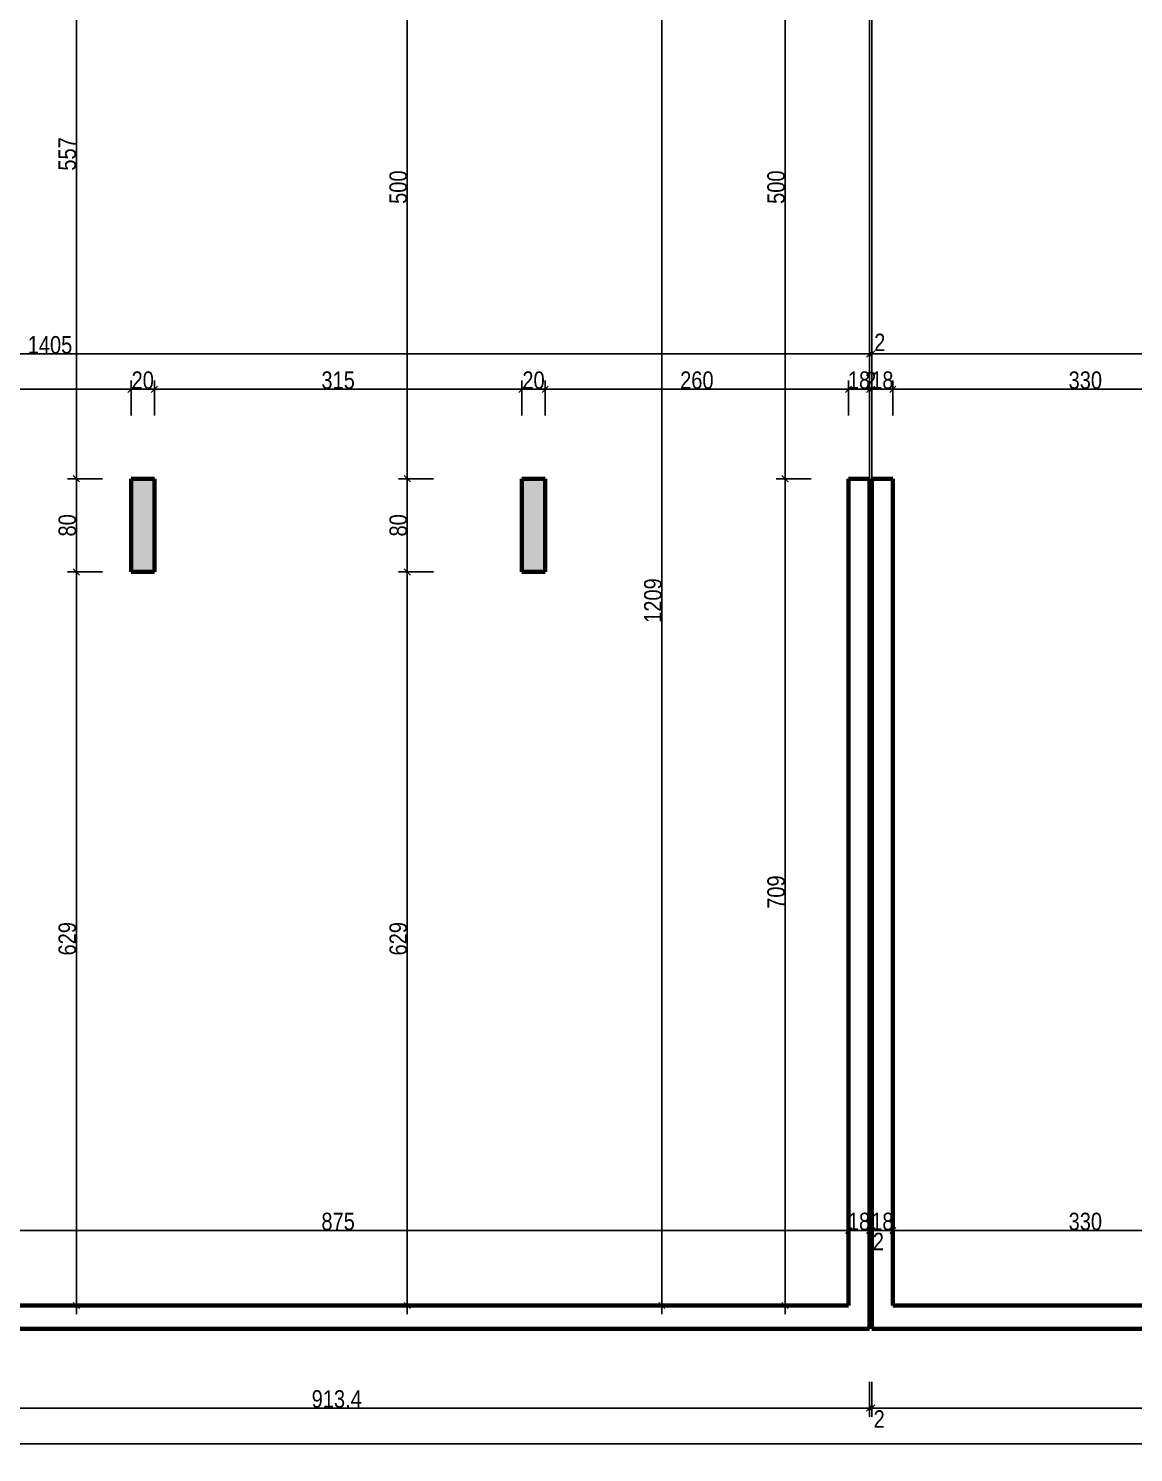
# Model space of a CAD drawing. Header units: centimetres. Extents: x -4990 to 114398, y -61489 to -12305.
# Drawn here: x 40666 to 41613, y -41340 to -40119 of the extents above; entities that cross this region are included whole.
import ezdxf

# ---------------------------------------------------------------- set-up
doc = ezdxf.new("R2010")
doc.units = ezdxf.units.CM
doc.header["$LTSCALE"] = 0.5
doc.layers.get('DEFPOINTS').update_dxf_attribs({"linetype": 'CONTINUOUS'})
for name, color, linetype in [('01_cote_gen', 4, 'CONTINUOUS'), ('01_linteaux', 2, 'CONTINUOUS'), ('01_poch_poteaux', 250, 'CONTINUOUS'), ('AA_COTES', 2, 'CONTINUOUS')]:
    doc.layers.add(name, color=color, linetype=linetype)
doc.layers.add('01_murs_coup', color=5, linetype='CONTINUOUS', lineweight=60)
doc.styles.add('STYLE2', font='ARIALN.TTF')
doc.dimstyles.new('JB50', dxfattribs={"dimscale": 0.1, "dimtxt": 150, "dimasz": 15, "dimexe": 0.1, "dimexo": 0.1, "dimgap": 0.09, "dimtad": 1, "dimdec": 1, "dimdsep": 46, "dimtxsty": 'STYLE2', "dimblk1": 'BOND_G', "dimblk2": 'BOND_D', "dimsah": 1, "dimcen": 1.5, "dimdle": 0.01, "dimse1": 1, "dimse2": 1, "dimclrd": 4, "dimclre": 2, "dimclrt": 6, "dimazin": 2, "dimtfac": 2.333333, "dimtdec": 1, "dimtix": 1, "dimtmove": 2, "dimatfit": 3, "dimldrblk": 'BOND_G', "dimfxl": 1, "dimtolj": 1, "dimtzin": 0, "dimarcsym": 0})

# ---------------------------------------------------------------- blocks, each defined once
blk = doc.blocks.new('BOND_G')
at = {"layer": 'AA_COTES', "color": 0}
for p, q in [((0, -5), (0, 15)), ((5, 0), (-5, 0)), ((1.77, 1.77), (-1.77, -1.77))]:
    blk.add_line(p, q, dxfattribs=at)
blk = doc.blocks.new('BOND_D')
at = {"layer": 'AA_COTES', "color": 0}
for p, q in [((5, 0), (-5, 0)), ((-1.77, -1.77), (1.77, 1.77)), ((0, 5), (0, -15))]:
    blk.add_line(p, q, dxfattribs=at)
blk = doc.blocks.new('*D2896')
at = {"layer": '01_cote_gen', "color": 4, "lineweight": -2, "transparency": 16777216}
blk.add_line((40495.4, -40427.9), (40752.4, -40427.9), dxfattribs=at)
at = {"layer": 'DEFPOINTS', "color": 0}
for p in [(40753.9, -40427.9), (40493.9, -40450.6), (40753.9, -40450.4)]:
    blk.add_point(p, dxfattribs=at)
at = {"layer": '01_cote_gen', "color": 4, "lineweight": -2, "transparency": 16777216, "xscale": 1.5, "yscale": 1.5, "zscale": 1.5, "rotation": 180}
blk.add_blockref('BOND_G', (40493.9, -40427.9), dxfattribs=at)
at = {"layer": '01_cote_gen', "color": 4, "lineweight": -2, "transparency": 16777216, "xscale": 1.5, "yscale": 1.5, "zscale": 1.5}
blk.add_blockref('BOND_D', (40753.9, -40427.9), dxfattribs=at)
at = {"layer": '01_cote_gen', "color": 6, "transparency": 16777216, "insert": (40623.9, -40420.2), "char_height": 15, "attachment_point": 5, "style": 'STYLE2'}
blk.add_mtext('\\A1;260', dxfattribs=at)
blk = doc.blocks.new('*D2897')
at = {"layer": '01_cote_gen', "color": 4, "lineweight": -2, "transparency": 16777216}
blk.add_line((40755.4, -40427.9), (40772.4, -40427.9), dxfattribs=at)
at = {"layer": 'DEFPOINTS', "color": 0}
for p in [(40773.9, -40427.9), (40753.9, -40450.4), (40773.9, -40450.4)]:
    blk.add_point(p, dxfattribs=at)
at = {"layer": '01_cote_gen', "color": 4, "lineweight": -2, "transparency": 16777216, "xscale": 1.5, "yscale": 1.5, "zscale": 1.5, "rotation": 180}
blk.add_blockref('BOND_G', (40753.9, -40427.9), dxfattribs=at)
at = {"layer": '01_cote_gen', "color": 4, "lineweight": -2, "transparency": 16777216, "xscale": 1.5, "yscale": 1.5, "zscale": 1.5}
blk.add_blockref('BOND_D', (40773.9, -40427.9), dxfattribs=at)
at = {"layer": '01_cote_gen', "color": 6, "transparency": 16777216, "insert": (40763.9, -40420.2), "char_height": 15, "attachment_point": 5, "style": 'STYLE2'}
blk.add_mtext('\\A1;20', dxfattribs=at)
blk = doc.blocks.new('*D2898')
at = {"layer": '01_cote_gen', "color": 4, "lineweight": -2, "transparency": 16777216}
blk.add_line((40775.4, -40427.9), (41087.4, -40427.9), dxfattribs=at)
at = {"layer": 'DEFPOINTS', "color": 0}
for p in [(41088.9, -40427.9), (40773.9, -40450.4), (41088.9, -40450.4)]:
    blk.add_point(p, dxfattribs=at)
at = {"layer": '01_cote_gen', "color": 4, "lineweight": -2, "transparency": 16777216, "xscale": 1.5, "yscale": 1.5, "zscale": 1.5, "rotation": 180}
blk.add_blockref('BOND_G', (40773.9, -40427.9), dxfattribs=at)
at = {"layer": '01_cote_gen', "color": 4, "lineweight": -2, "transparency": 16777216, "xscale": 1.5, "yscale": 1.5, "zscale": 1.5}
blk.add_blockref('BOND_D', (41088.9, -40427.9), dxfattribs=at)
at = {"layer": '01_cote_gen', "color": 6, "transparency": 16777216, "insert": (40931.4, -40420.2), "char_height": 15, "attachment_point": 5, "style": 'STYLE2'}
blk.add_mtext('\\A1;315', dxfattribs=at)
blk = doc.blocks.new('*D2899')
at = {"layer": '01_cote_gen', "color": 4, "lineweight": -2, "transparency": 16777216}
blk.add_line((41090.4, -40427.9), (41107.4, -40427.9), dxfattribs=at)
at = {"layer": 'DEFPOINTS', "color": 0}
for p in [(41108.9, -40427.9), (41088.9, -40450.4), (41108.9, -40450.4)]:
    blk.add_point(p, dxfattribs=at)
at = {"layer": '01_cote_gen', "color": 4, "lineweight": -2, "transparency": 16777216, "xscale": 1.5, "yscale": 1.5, "zscale": 1.5, "rotation": 180}
blk.add_blockref('BOND_G', (41088.9, -40427.9), dxfattribs=at)
at = {"layer": '01_cote_gen', "color": 4, "lineweight": -2, "transparency": 16777216, "xscale": 1.5, "yscale": 1.5, "zscale": 1.5}
blk.add_blockref('BOND_D', (41108.9, -40427.9), dxfattribs=at)
at = {"layer": '01_cote_gen', "color": 6, "transparency": 16777216, "insert": (41098.9, -40420.2), "char_height": 15, "attachment_point": 5, "style": 'STYLE2'}
blk.add_mtext('\\A1;20', dxfattribs=at)
blk = doc.blocks.new('*D2900')
at = {"layer": '01_cote_gen', "color": 4, "lineweight": -2, "transparency": 16777216}
blk.add_line((41110.4, -40427.9), (41367.4, -40427.9), dxfattribs=at)
at = {"layer": 'DEFPOINTS', "color": 0}
for p in [(41368.9, -40427.9), (41108.9, -40450.4), (41368.9, -40450.4)]:
    blk.add_point(p, dxfattribs=at)
at = {"layer": '01_cote_gen', "color": 4, "lineweight": -2, "transparency": 16777216, "xscale": 1.5, "yscale": 1.5, "zscale": 1.5, "rotation": 180}
blk.add_blockref('BOND_G', (41108.9, -40427.9), dxfattribs=at)
at = {"layer": '01_cote_gen', "color": 4, "lineweight": -2, "transparency": 16777216, "xscale": 1.5, "yscale": 1.5, "zscale": 1.5}
blk.add_blockref('BOND_D', (41368.9, -40427.9), dxfattribs=at)
at = {"layer": '01_cote_gen', "color": 6, "transparency": 16777216, "insert": (41238.9, -40420.2), "char_height": 15, "attachment_point": 5, "style": 'STYLE2'}
blk.add_mtext('\\A1;260', dxfattribs=at)
blk = doc.blocks.new('*D2901')
at = {"layer": '01_cote_gen', "color": 4, "lineweight": -2, "transparency": 16777216}
blk.add_line((41370.4, -40427.9), (41385.4, -40427.9), dxfattribs=at)
at = {"layer": 'DEFPOINTS', "color": 0}
for p in [(41386.9, -40427.9), (41368.9, -40450.4), (41386.9, -40450.4)]:
    blk.add_point(p, dxfattribs=at)
at = {"layer": '01_cote_gen', "color": 4, "lineweight": -2, "transparency": 16777216, "xscale": 1.5, "yscale": 1.5, "zscale": 1.5, "rotation": 180}
blk.add_blockref('BOND_G', (41368.9, -40427.9), dxfattribs=at)
at = {"layer": '01_cote_gen', "color": 4, "lineweight": -2, "transparency": 16777216, "xscale": 1.5, "yscale": 1.5, "zscale": 1.5}
blk.add_blockref('BOND_D', (41386.9, -40427.9), dxfattribs=at)
at = {"layer": '01_cote_gen', "color": 6, "transparency": 16777216, "insert": (41377.9, -40420.2), "char_height": 15, "attachment_point": 5, "style": 'STYLE2'}
blk.add_mtext('\\A1;18', dxfattribs=at)
blk = doc.blocks.new('*D2902')
at = {"layer": '01_cote_gen', "color": 4, "lineweight": -2, "transparency": 16777216}
for p, q in [((41385.4, -40427.9), (41383.9, -40427.9)), ((41386.9, -40427.9), (41388.9, -40427.9)), ((41390.4, -40427.9), (41391.9, -40427.9))]:
    blk.add_line(p, q, dxfattribs=at)
at = {"layer": 'DEFPOINTS', "color": 0}
for p in [(41388.9, -40427.9), (41386.9, -40450.4), (41388.9, -40450.4)]:
    blk.add_point(p, dxfattribs=at)
at = {"layer": '01_cote_gen', "color": 4, "lineweight": -2, "transparency": 16777216, "xscale": 1.5, "yscale": 1.5, "zscale": 1.5}
blk.add_blockref('BOND_G', (41386.9, -40427.9), dxfattribs=at)
at = {"layer": '01_cote_gen', "color": 4, "lineweight": -2, "transparency": 16777216, "xscale": 1.5, "yscale": 1.5, "zscale": 1.5, "rotation": 180}
blk.add_blockref('BOND_D', (41388.9, -40427.9), dxfattribs=at)
at = {"layer": '01_cote_gen', "color": 6, "transparency": 16777216, "insert": (41387.9, -40420.4), "char_height": 15, "attachment_point": 5, "style": 'STYLE2'}
blk.add_mtext('\\A1;2', dxfattribs=at)
blk = doc.blocks.new('*D2903')
at = {"layer": '01_cote_gen', "color": 4, "lineweight": -2, "transparency": 16777216}
blk.add_line((41390.4, -40427.9), (41405.4, -40427.9), dxfattribs=at)
at = {"layer": 'DEFPOINTS', "color": 0}
for p in [(41406.9, -40427.9), (41388.9, -40450.4), (41406.9, -40450.4)]:
    blk.add_point(p, dxfattribs=at)
at = {"layer": '01_cote_gen', "color": 4, "lineweight": -2, "transparency": 16777216, "xscale": 1.5, "yscale": 1.5, "zscale": 1.5, "rotation": 180}
blk.add_blockref('BOND_G', (41388.9, -40427.9), dxfattribs=at)
at = {"layer": '01_cote_gen', "color": 4, "lineweight": -2, "transparency": 16777216, "xscale": 1.5, "yscale": 1.5, "zscale": 1.5}
blk.add_blockref('BOND_D', (41406.9, -40427.9), dxfattribs=at)
at = {"layer": '01_cote_gen', "color": 6, "transparency": 16777216, "insert": (41397.9, -40420.2), "char_height": 15, "attachment_point": 5, "style": 'STYLE2'}
blk.add_mtext('\\A1;18', dxfattribs=at)
blk = doc.blocks.new('*D2904')
at = {"layer": '01_cote_gen', "color": 4, "lineweight": -2, "transparency": 16777216}
blk.add_line((41408.4, -40427.9), (41735.4, -40427.9), dxfattribs=at)
at = {"layer": 'DEFPOINTS', "color": 0}
for p in [(41736.9, -40427.9), (41406.9, -40450.4), (41736.9, -40450.4)]:
    blk.add_point(p, dxfattribs=at)
at = {"layer": '01_cote_gen', "color": 4, "lineweight": -2, "transparency": 16777216, "xscale": 1.5, "yscale": 1.5, "zscale": 1.5, "rotation": 180}
blk.add_blockref('BOND_G', (41406.9, -40427.9), dxfattribs=at)
at = {"layer": '01_cote_gen', "color": 4, "lineweight": -2, "transparency": 16777216, "xscale": 1.5, "yscale": 1.5, "zscale": 1.5}
blk.add_blockref('BOND_D', (41736.9, -40427.9), dxfattribs=at)
at = {"layer": '01_cote_gen', "color": 6, "transparency": 16777216, "insert": (41571.9, -40420.2), "char_height": 15, "attachment_point": 5, "style": 'STYLE2'}
blk.add_mtext('\\A1;330', dxfattribs=at)
blk = doc.blocks.new('*D2923')
at = {"layer": '01_cote_gen', "color": 4, "lineweight": -2, "transparency": 16777216}
blk.add_line((40495.4, -41149.2), (41367.4, -41149.2), dxfattribs=at)
at = {"layer": 'DEFPOINTS', "color": 0}
for p in [(41368.9, -41149.1), (41368.9, -41149.2), (40493.9, -41189.6)]:
    blk.add_point(p, dxfattribs=at)
at = {"layer": '01_cote_gen', "color": 4, "lineweight": -2, "transparency": 16777216, "xscale": 1.5, "yscale": 1.5, "zscale": 1.5, "rotation": 180}
blk.add_blockref('BOND_G', (40493.9, -41149.2), dxfattribs=at)
at = {"layer": '01_cote_gen', "color": 4, "lineweight": -2, "transparency": 16777216, "xscale": 1.5, "yscale": 1.5, "zscale": 1.5}
blk.add_blockref('BOND_D', (41368.9, -41149.2), dxfattribs=at)
at = {"layer": '01_cote_gen', "color": 6, "transparency": 16777216, "insert": (40931.4, -41141.6), "char_height": 15, "attachment_point": 5, "style": 'STYLE2'}
blk.add_mtext('\\A1;875', dxfattribs=at)
blk = doc.blocks.new('*D2924')
at = {"layer": '01_cote_gen', "color": 4, "lineweight": -2, "transparency": 16777216}
blk.add_line((41370.4, -41149.2), (41385.4, -41149.2), dxfattribs=at)
at = {"layer": 'DEFPOINTS', "color": 0}
for p in [(41386.9, -41130.1), (41368.9, -41149.2), (41386.9, -41149.2)]:
    blk.add_point(p, dxfattribs=at)
at = {"layer": '01_cote_gen', "color": 4, "lineweight": -2, "transparency": 16777216, "xscale": 1.5, "yscale": 1.5, "zscale": 1.5, "rotation": 180}
blk.add_blockref('BOND_G', (41368.9, -41149.2), dxfattribs=at)
at = {"layer": '01_cote_gen', "color": 4, "lineweight": -2, "transparency": 16777216, "xscale": 1.5, "yscale": 1.5, "zscale": 1.5}
blk.add_blockref('BOND_D', (41386.9, -41149.2), dxfattribs=at)
at = {"layer": '01_cote_gen', "color": 6, "transparency": 16777216, "insert": (41377.9, -41141.6), "char_height": 15, "attachment_point": 5, "style": 'STYLE2'}
blk.add_mtext('\\A1;18', dxfattribs=at)
blk = doc.blocks.new('*D2925')
at = {"layer": '01_cote_gen', "color": 4, "lineweight": -2, "transparency": 16777216}
for p, q in [((41385.4, -41149.2), (41383.9, -41149.2)), ((41386.9, -41149.2), (41388.9, -41149.2)), ((41390.4, -41149.2), (41391.9, -41149.2))]:
    blk.add_line(p, q, dxfattribs=at)
at = {"layer": 'DEFPOINTS', "color": 0}
for p in [(41388.9, -41125.3), (41386.9, -41130.1), (41388.9, -41149.2)]:
    blk.add_point(p, dxfattribs=at)
at = {"layer": '01_cote_gen', "color": 4, "lineweight": -2, "transparency": 16777216, "xscale": 1.5, "yscale": 1.5, "zscale": 1.5}
blk.add_blockref('BOND_G', (41386.9, -41149.2), dxfattribs=at)
at = {"layer": '01_cote_gen', "color": 4, "lineweight": -2, "transparency": 16777216, "xscale": 1.5, "yscale": 1.5, "zscale": 1.5, "rotation": 180}
blk.add_blockref('BOND_D', (41388.9, -41149.2), dxfattribs=at)
at = {"layer": '01_cote_gen', "color": 6, "transparency": 16777216, "insert": (41394.5, -41158.7), "char_height": 15, "attachment_point": 5, "style": 'STYLE2'}
blk.add_mtext('\\A1;2', dxfattribs=at)
blk = doc.blocks.new('*D2926')
at = {"layer": '01_cote_gen', "color": 4, "lineweight": -2, "transparency": 16777216}
blk.add_line((41390.4, -41149.2), (41405.4, -41149.2), dxfattribs=at)
at = {"layer": 'DEFPOINTS', "color": 0}
for p in [(41388.9, -41125.3), (41406.9, -41124.9), (41406.9, -41149.2)]:
    blk.add_point(p, dxfattribs=at)
at = {"layer": '01_cote_gen', "color": 4, "lineweight": -2, "transparency": 16777216, "xscale": 1.5, "yscale": 1.5, "zscale": 1.5, "rotation": 180}
blk.add_blockref('BOND_G', (41388.9, -41149.2), dxfattribs=at)
at = {"layer": '01_cote_gen', "color": 4, "lineweight": -2, "transparency": 16777216, "xscale": 1.5, "yscale": 1.5, "zscale": 1.5}
blk.add_blockref('BOND_D', (41406.9, -41149.2), dxfattribs=at)
at = {"layer": '01_cote_gen', "color": 6, "transparency": 16777216, "insert": (41397.9, -41141.6), "char_height": 15, "attachment_point": 5, "style": 'STYLE2'}
blk.add_mtext('\\A1;18', dxfattribs=at)
blk = doc.blocks.new('*D2927')
at = {"layer": '01_cote_gen', "color": 4, "lineweight": -2, "transparency": 16777216}
blk.add_line((41408.4, -41149.2), (41735.4, -41149.2), dxfattribs=at)
at = {"layer": 'DEFPOINTS', "color": 0}
for p in [(41406.9, -41124.9), (41736.9, -41135.2), (41736.9, -41149.2)]:
    blk.add_point(p, dxfattribs=at)
at = {"layer": '01_cote_gen', "color": 4, "lineweight": -2, "transparency": 16777216, "xscale": 1.5, "yscale": 1.5, "zscale": 1.5, "rotation": 180}
blk.add_blockref('BOND_G', (41406.9, -41149.2), dxfattribs=at)
at = {"layer": '01_cote_gen', "color": 4, "lineweight": -2, "transparency": 16777216, "xscale": 1.5, "yscale": 1.5, "zscale": 1.5}
blk.add_blockref('BOND_D', (41736.9, -41149.2), dxfattribs=at)
at = {"layer": '01_cote_gen', "color": 6, "transparency": 16777216, "insert": (41571.9, -41141.6), "char_height": 15, "attachment_point": 5, "style": 'STYLE2'}
blk.add_mtext('\\A1;330', dxfattribs=at)
blk = doc.blocks.new('*D2938')
at = {"layer": '01_cote_gen', "color": 4, "lineweight": -2, "transparency": 16777216}
blk.add_line((39983.4, -40397.6), (41385.4, -40397.6), dxfattribs=at)
at = {"layer": 'DEFPOINTS', "color": 0}
for p in [(39981.9, -40375.2), (41386.9, -40397.6), (41386.9, -40450.4)]:
    blk.add_point(p, dxfattribs=at)
at = {"layer": '01_cote_gen', "color": 4, "lineweight": -2, "transparency": 16777216, "xscale": 1.5, "yscale": 1.5, "zscale": 1.5, "rotation": 180}
blk.add_blockref('BOND_G', (39981.9, -40397.6), dxfattribs=at)
at = {"layer": '01_cote_gen', "color": 4, "lineweight": -2, "transparency": 16777216, "xscale": 1.5, "yscale": 1.5, "zscale": 1.5}
blk.add_blockref('BOND_D', (41386.9, -40397.6), dxfattribs=at)
at = {"layer": '01_cote_gen', "color": 6, "transparency": 16777216, "insert": (40684.4, -40389.9), "char_height": 15, "attachment_point": 5, "style": 'STYLE2'}
blk.add_mtext('\\A1;1405', dxfattribs=at)
blk = doc.blocks.new('*D2939')
at = {"layer": '01_cote_gen', "color": 4, "lineweight": -2, "transparency": 16777216}
for p, q in [((41385.4, -40397.6), (41383.9, -40397.6)), ((41388.9, -40397.6), (41386.9, -40397.6)), ((41390.4, -40397.6), (41391.9, -40397.6))]:
    blk.add_line(p, q, dxfattribs=at)
at = {"layer": 'DEFPOINTS', "color": 0}
for p in [(41386.9, -40393.1), (41386.9, -40397.6), (41388.9, -40405.4)]:
    blk.add_point(p, dxfattribs=at)
at = {"layer": '01_cote_gen', "color": 4, "lineweight": -2, "transparency": 16777216, "xscale": 1.5, "yscale": 1.5, "zscale": 1.5}
blk.add_blockref('BOND_D', (41386.9, -40397.6), dxfattribs=at)
at = {"layer": '01_cote_gen', "color": 4, "lineweight": -2, "transparency": 16777216, "xscale": 1.5, "yscale": 1.5, "zscale": 1.5, "rotation": 180}
blk.add_blockref('BOND_G', (41388.9, -40397.6), dxfattribs=at)
at = {"layer": '01_cote_gen', "color": 6, "transparency": 16777216, "insert": (41395.7, -40387.7), "char_height": 15, "attachment_point": 5, "style": 'STYLE2'}
blk.add_mtext('\\A1;2', dxfattribs=at)
blk = doc.blocks.new('*D2940')
at = {"layer": '01_cote_gen', "color": 4, "lineweight": -2, "transparency": 16777216}
blk.add_line((41390.4, -40397.6), (44094.4, -40397.6), dxfattribs=at)
at = {"layer": 'DEFPOINTS', "color": 0}
for p in [(44095.9, -40397.6), (44095.9, -40420.4), (41388.9, -40450.4)]:
    blk.add_point(p, dxfattribs=at)
at = {"layer": '01_cote_gen', "color": 4, "lineweight": -2, "transparency": 16777216, "xscale": 1.5, "yscale": 1.5, "zscale": 1.5, "rotation": 180}
blk.add_blockref('BOND_G', (41388.9, -40397.6), dxfattribs=at)
at = {"layer": '01_cote_gen', "color": 4, "lineweight": -2, "transparency": 16777216, "xscale": 1.5, "yscale": 1.5, "zscale": 1.5}
blk.add_blockref('BOND_D', (44095.9, -40397.6), dxfattribs=at)
at = {"layer": '01_cote_gen', "color": 6, "transparency": 16777216, "insert": (42742.4, -40389.9), "char_height": 15, "attachment_point": 5, "style": 'STYLE2'}
blk.add_mtext('\\A1;2707', dxfattribs=at)
blk = doc.blocks.new('*D3004')
at = {"layer": '01_cote_gen', "color": 4, "lineweight": -2, "transparency": 16777216}
blk.add_line((40990.7, -40583.1), (40990.7, -40506.1), dxfattribs=at)
at = {"layer": 'DEFPOINTS', "color": 0}
for p in [(40990.7, -40504.6), (41098.9, -40504.6), (41098.9, -40584.6)]:
    blk.add_point(p, dxfattribs=at)
at = {"layer": '01_cote_gen', "color": 4, "lineweight": -2, "transparency": 16777216, "xscale": 1.5, "yscale": 1.5, "zscale": 1.5}
for name, p, rotation in [('BOND_D', (40990.7, -40504.6), 90), ('BOND_G', (40990.7, -40584.6), 270)]:
    blk.add_blockref(name, p, dxfattribs=dict(at, rotation=rotation))
at = {"layer": '01_cote_gen', "color": 6, "transparency": 16777216, "insert": (40983, -40544.6), "char_height": 15, "attachment_point": 5, "rotation": 90, "style": 'STYLE2'}
blk.add_mtext('\\A1;80', dxfattribs=at)
blk = doc.blocks.new('*D3005')
at = {"layer": '01_cote_gen', "color": 4, "lineweight": -2, "transparency": 16777216}
blk.add_line((40990.7, -40503.1), (40990.7, -40006.1), dxfattribs=at)
at = {"layer": 'DEFPOINTS', "color": 0}
for p in [(40990.7, -40004.6), (41005.2, -40004.6), (41013.2, -40504.6)]:
    blk.add_point(p, dxfattribs=at)
at = {"layer": '01_cote_gen', "color": 4, "lineweight": -2, "transparency": 16777216, "xscale": 1.5, "yscale": 1.5, "zscale": 1.5}
for name, p, rotation in [('BOND_D', (40990.7, -40004.6), 90), ('BOND_G', (40990.7, -40504.6), 270)]:
    blk.add_blockref(name, p, dxfattribs=dict(at, rotation=rotation))
at = {"layer": '01_cote_gen', "color": 6, "transparency": 16777216, "insert": (40983, -40254.6), "char_height": 15, "attachment_point": 5, "rotation": 90, "style": 'STYLE2'}
blk.add_mtext('\\A1;500', dxfattribs=at)
blk = doc.blocks.new('*D3006')
at = {"layer": '01_cote_gen', "color": 4, "lineweight": -2, "transparency": 16777216}
blk.add_line((41208.9, -41212.1), (41208.9, -40006.1), dxfattribs=at)
at = {"layer": 'DEFPOINTS', "color": 0}
for p in [(41208.9, -40004.6), (41210, -40004.6), (41210, -41213.6)]:
    blk.add_point(p, dxfattribs=at)
at = {"layer": '01_cote_gen', "color": 4, "lineweight": -2, "transparency": 16777216, "xscale": 1.5, "yscale": 1.5, "zscale": 1.5}
for name, p, rotation in [('BOND_D', (41208.9, -40004.6), 90), ('BOND_G', (41208.9, -41213.6), 270)]:
    blk.add_blockref(name, p, dxfattribs=dict(at, rotation=rotation))
at = {"layer": '01_cote_gen', "color": 6, "transparency": 16777216, "insert": (41201.3, -40609.1), "char_height": 15, "attachment_point": 5, "rotation": 90, "style": 'STYLE2'}
blk.add_mtext('\\A1;1209', dxfattribs=at)
blk = doc.blocks.new('*D3007')
at = {"layer": '01_cote_gen', "color": 4, "lineweight": -2, "transparency": 16777216}
blk.add_line((40990.7, -41212.1), (40990.7, -40586.1), dxfattribs=at)
at = {"layer": 'DEFPOINTS', "color": 0}
for p in [(40990.7, -40584.6), (41088.9, -40584.6), (41034.4, -41213.6)]:
    blk.add_point(p, dxfattribs=at)
at = {"layer": '01_cote_gen', "color": 4, "lineweight": -2, "transparency": 16777216, "xscale": 1.5, "yscale": 1.5, "zscale": 1.5}
for name, p, rotation in [('BOND_D', (40990.7, -40584.6), 90), ('BOND_G', (40990.7, -41213.6), 270)]:
    blk.add_blockref(name, p, dxfattribs=dict(at, rotation=rotation))
at = {"layer": '01_cote_gen', "color": 6, "transparency": 16777216, "insert": (40983, -40899.1), "char_height": 15, "attachment_point": 5, "rotation": 90, "style": 'STYLE2'}
blk.add_mtext('\\A1;629', dxfattribs=at)
blk = doc.blocks.new('*D3009')
at = {"layer": '01_cote_gen', "color": 4, "lineweight": -2, "transparency": 16777216}
blk.add_line((40707, -40503.1), (40707, -39949.1), dxfattribs=at)
at = {"layer": 'DEFPOINTS', "color": 0}
for p in [(40707, -39947.6), (40729.5, -39947.6), (40773.9, -40504.6)]:
    blk.add_point(p, dxfattribs=at)
at = {"layer": '01_cote_gen', "color": 4, "lineweight": -2, "transparency": 16777216, "xscale": 1.5, "yscale": 1.5, "zscale": 1.5}
for name, p, rotation in [('BOND_D', (40707, -39947.6), 90), ('BOND_G', (40707, -40504.6), 270)]:
    blk.add_blockref(name, p, dxfattribs=dict(at, rotation=rotation))
at = {"layer": '01_cote_gen', "color": 6, "transparency": 16777216, "insert": (40699.3, -40226.1), "char_height": 15, "attachment_point": 5, "rotation": 90, "style": 'STYLE2'}
blk.add_mtext('\\A1;557', dxfattribs=at)
blk = doc.blocks.new('*D3010')
at = {"layer": '01_cote_gen', "color": 4, "lineweight": -2, "transparency": 16777216}
blk.add_line((40707, -40583.1), (40707, -40506.1), dxfattribs=at)
at = {"layer": 'DEFPOINTS', "color": 0}
for p in [(40707, -40504.6), (40773.9, -40504.6), (40773.9, -40584.6)]:
    blk.add_point(p, dxfattribs=at)
at = {"layer": '01_cote_gen', "color": 4, "lineweight": -2, "transparency": 16777216, "xscale": 1.5, "yscale": 1.5, "zscale": 1.5}
for name, p, rotation in [('BOND_D', (40707, -40504.6), 90), ('BOND_G', (40707, -40584.6), 270)]:
    blk.add_blockref(name, p, dxfattribs=dict(at, rotation=rotation))
at = {"layer": '01_cote_gen', "color": 6, "transparency": 16777216, "insert": (40699.3, -40544.6), "char_height": 15, "attachment_point": 5, "rotation": 90, "style": 'STYLE2'}
blk.add_mtext('\\A1;80', dxfattribs=at)
blk = doc.blocks.new('*D3011')
at = {"layer": '01_cote_gen', "color": 4, "lineweight": -2, "transparency": 16777216}
blk.add_line((40707, -41212.1), (40707, -40586.1), dxfattribs=at)
at = {"layer": 'DEFPOINTS', "color": 0}
for p in [(40707, -40584.6), (40729.5, -40584.6), (40822.9, -41213.6)]:
    blk.add_point(p, dxfattribs=at)
at = {"layer": '01_cote_gen', "color": 4, "lineweight": -2, "transparency": 16777216, "xscale": 1.5, "yscale": 1.5, "zscale": 1.5}
for name, p, rotation in [('BOND_D', (40707, -40584.6), 90), ('BOND_G', (40707, -41213.6), 270)]:
    blk.add_blockref(name, p, dxfattribs=dict(at, rotation=rotation))
at = {"layer": '01_cote_gen', "color": 6, "transparency": 16777216, "insert": (40699.3, -40899.1), "char_height": 15, "attachment_point": 5, "rotation": 90, "style": 'STYLE2'}
blk.add_mtext('\\A1;629', dxfattribs=at)
blk = doc.blocks.new('*D3012')
at = {"layer": '01_cote_gen', "color": 4, "lineweight": -2, "transparency": 16777216}
blk.add_line((41314.5, -41212.1), (41314.5, -40506.1), dxfattribs=at)
at = {"layer": 'DEFPOINTS', "color": 0}
for p in [(41314.5, -40504.6), (41368.9, -40504.6), (41339.2, -41213.6)]:
    blk.add_point(p, dxfattribs=at)
at = {"layer": '01_cote_gen', "color": 4, "lineweight": -2, "transparency": 16777216, "xscale": 1.5, "yscale": 1.5, "zscale": 1.5}
for name, p, rotation in [('BOND_D', (41314.5, -40504.6), 90), ('BOND_G', (41314.5, -41213.6), 270)]:
    blk.add_blockref(name, p, dxfattribs=dict(at, rotation=rotation))
at = {"layer": '01_cote_gen', "color": 6, "transparency": 16777216, "insert": (41306.9, -40859.1), "char_height": 15, "attachment_point": 5, "rotation": 90, "style": 'STYLE2'}
blk.add_mtext('\\A1;709', dxfattribs=at)
blk = doc.blocks.new('*D3013')
at = {"layer": '01_cote_gen', "color": 4, "lineweight": -2, "transparency": 16777216}
blk.add_line((41314.5, -40503.1), (41314.5, -40006.1), dxfattribs=at)
at = {"layer": 'DEFPOINTS', "color": 0}
for p in [(41314.5, -40004.6), (41344.8, -40004.6), (41375.2, -40504.6)]:
    blk.add_point(p, dxfattribs=at)
at = {"layer": '01_cote_gen', "color": 4, "lineweight": -2, "transparency": 16777216, "xscale": 1.5, "yscale": 1.5, "zscale": 1.5}
for name, p, rotation in [('BOND_D', (41314.5, -40004.6), 90), ('BOND_G', (41314.5, -40504.6), 270)]:
    blk.add_blockref(name, p, dxfattribs=dict(at, rotation=rotation))
at = {"layer": '01_cote_gen', "color": 6, "transparency": 16777216, "insert": (41306.9, -40254.6), "char_height": 15, "attachment_point": 5, "rotation": 90, "style": 'STYLE2'}
blk.add_mtext('\\A1;500', dxfattribs=at)
blk = doc.blocks.new('*D3048')
at = {"layer": '01_cote_gen', "color": 4, "lineweight": -2, "transparency": 16777216}
blk.add_line((44114.4, -41301.5), (41390.4, -41301.5), dxfattribs=at)
at = {"layer": 'DEFPOINTS', "color": 0}
for p in [(41388.9, -41233.6), (44115.9, -41233.6), (41388.9, -41301.5)]:
    blk.add_point(p, dxfattribs=at)
at = {"layer": '01_cote_gen', "color": 4, "lineweight": -2, "transparency": 16777216, "xscale": 1.5, "yscale": 1.5, "zscale": 1.5, "rotation": 180}
blk.add_blockref('BOND_D', (41388.9, -41301.5), dxfattribs=at)
at = {"layer": '01_cote_gen', "color": 4, "lineweight": -2, "transparency": 16777216, "xscale": 1.5, "yscale": 1.5, "zscale": 1.5}
blk.add_blockref('BOND_G', (44115.9, -41301.5), dxfattribs=at)
at = {"layer": '01_cote_gen', "color": 6, "transparency": 16777216, "insert": (42752.4, -41294), "char_height": 15, "attachment_point": 5, "style": 'STYLE2'}
blk.add_mtext('\\A1;2727', dxfattribs=at)
blk = doc.blocks.new('*D3049')
at = {"layer": '01_cote_gen', "color": 4, "lineweight": -2, "transparency": 16777216}
for p, q in [((41385.4, -41301.5), (41383.9, -41301.5)), ((41386.9, -41301.5), (41388.9, -41301.5)), ((41390.4, -41301.5), (41391.9, -41301.5))]:
    blk.add_line(p, q, dxfattribs=at)
at = {"layer": 'DEFPOINTS', "color": 0}
for p in [(41386.9, -41233.6), (41388.9, -41233.6), (41388.9, -41301.5)]:
    blk.add_point(p, dxfattribs=at)
at = {"layer": '01_cote_gen', "color": 4, "lineweight": -2, "transparency": 16777216, "xscale": 1.5, "yscale": 1.5, "zscale": 1.5}
blk.add_blockref('BOND_G', (41386.9, -41301.5), dxfattribs=at)
at = {"layer": '01_cote_gen', "color": 4, "lineweight": -2, "transparency": 16777216, "xscale": 1.5, "yscale": 1.5, "zscale": 1.5, "rotation": 180}
blk.add_blockref('BOND_D', (41388.9, -41301.5), dxfattribs=at)
at = {"layer": '01_cote_gen', "color": 6, "transparency": 16777216, "insert": (41395.2, -41310.9), "char_height": 15, "attachment_point": 5, "style": 'STYLE2'}
blk.add_mtext('\\A1;2', dxfattribs=at)
blk = doc.blocks.new('*D3050')
at = {"layer": '01_cote_gen', "color": 4, "lineweight": -2, "transparency": 16777216}
blk.add_line((41385.4, -41301.5), (40475, -41301.5), dxfattribs=at)
at = {"layer": 'DEFPOINTS', "color": 0}
for p in [(40473.5, -41233.6), (41386.9, -41279), (40473.5, -41301.5)]:
    blk.add_point(p, dxfattribs=at)
at = {"layer": '01_cote_gen', "color": 4, "lineweight": -2, "transparency": 16777216, "xscale": 1.5, "yscale": 1.5, "zscale": 1.5, "rotation": 180}
blk.add_blockref('BOND_D', (40473.5, -41301.5), dxfattribs=at)
at = {"layer": '01_cote_gen', "color": 4, "lineweight": -2, "transparency": 16777216, "xscale": 1.5, "yscale": 1.5, "zscale": 1.5}
blk.add_blockref('BOND_G', (41386.9, -41301.5), dxfattribs=at)
at = {"layer": '01_cote_gen', "color": 6, "transparency": 16777216, "insert": (40930.2, -41293.8), "char_height": 15, "attachment_point": 5, "style": 'STYLE2'}
blk.add_mtext('\\A1;913.4', dxfattribs=at)
blk = doc.blocks.new('*D3051')
at = {"layer": '01_cote_gen', "color": 4, "lineweight": -2, "transparency": 16777216}
blk.add_line((44114.4, -41332.1), (40475, -41332.1), dxfattribs=at)
at = {"layer": 'DEFPOINTS', "color": 0}
for p in [(40473.5, -41309), (44115.9, -41309), (40473.5, -41332.1)]:
    blk.add_point(p, dxfattribs=at)
at = {"layer": '01_cote_gen', "color": 4, "lineweight": -2, "transparency": 16777216, "xscale": 1.5, "yscale": 1.5, "zscale": 1.5, "rotation": 180}
blk.add_blockref('BOND_D', (40473.5, -41332.1), dxfattribs=at)
at = {"layer": '01_cote_gen', "color": 4, "lineweight": -2, "transparency": 16777216, "xscale": 1.5, "yscale": 1.5, "zscale": 1.5}
blk.add_blockref('BOND_G', (44115.9, -41332.1), dxfattribs=at)
at = {"layer": '01_cote_gen', "color": 6, "transparency": 16777216, "insert": (42294.7, -41324.5), "char_height": 15, "attachment_point": 5, "style": 'STYLE2'}
blk.add_mtext('\\A1;3642.4', dxfattribs=at)

msp = doc.modelspace()

# ---------------------------------------------------------------- hatches: boundary and pattern name
at = {"layer": '01_poch_poteaux', "ltscale": 2}
h = msp.add_hatch(color=256, dxfattribs=at)
h.dxf.hatch_style = 1
h.paths.add_polyline_path([(40773.891, -40504.6), (40753.891, -40504.6), (40753.891, -40584.599), (40773.894, -40584.599)])
h = msp.add_hatch(color=256, dxfattribs=at)
h.dxf.hatch_style = 1
h.paths.add_polyline_path([(41108.896, -40504.6), (41088.896, -40504.6), (41088.896, -40584.6), (41108.898, -40584.6)])

# ---------------------------------------------------------------- linework, layer by layer
at = {"layer": '01_linteaux'}
for p, q in [((41386.882, -40004.594), (41386.882, -40504.6)), ((41388.888, -40004.594), (41388.896, -40504.6))]:
    msp.add_line(p, q, dxfattribs=at)
at = {"layer": '01_murs_coup'}
for p, q in [((40753.891, -40504.6), (40773.891, -40504.6)), ((40753.891, -40584.599), (40753.891, -40504.6)), ((40773.891, -40504.6), (40773.894, -40584.599)), ((41088.896, -40504.6), (41108.896, -40504.6)), ((41088.896, -40584.6), (41088.896, -40504.6)), ((41108.896, -40504.6), (41108.898, -40584.6)), ((41368.896, -41213.6), (41368.896, -40504.6)), ((41368.896, -40504.6), (41386.896, -40504.6)), ((41386.896, -40504.6), (41386.896, -41233.6)), ((41406.896, -40504.6), (41388.896, -40504.6)), ((41388.896, -40504.6), (41388.896, -41233.6)), ((41406.896, -41213.6), (41406.896, -40504.6)), ((40773.894, -40584.599), (40753.891, -40584.599)), ((41108.898, -40584.6), (41088.896, -40584.6)), ((40493.89, -41213.6), (41368.896, -41213.6)), ((41368.896, -41213.6), (40493.89, -41213.6)), ((41736.89, -41213.6), (41406.896, -41213.6)), ((41386.896, -41233.6), (40473.455, -41233.6)), ((41388.896, -41233.6), (44115.853, -41233.6))]:
    msp.add_line(p, q, dxfattribs=at)

# ---------------------------------------------------------------- dimensions: what is measured, and where the dimension line sits
at = {"layer": '01_cote_gen'}
for base, p1, p2, picture, middle in [((40706.982, -39947.587), (40773.891, -40504.6), (40729.482, -39947.587), '*D3009', (40699.345, -40226.093)), ((40990.659, -40004.594), (41013.159, -40504.6), (41005.233, -40004.594), '*D3005', (40982.992, -40254.597)), ((41208.92, -40004.594), (41210.041, -41213.63), (41210.041, -40004.594), '*D3006', (41201.253, -40609.112)), ((41314.542, -40004.594), (41375.183, -40504.6), (41344.78, -40004.594), '*D3013', (41306.874, -40254.597)), ((40706.982, -40504.6), (40773.894, -40584.599), (40773.894, -40504.6), '*D3010', (40699.314, -40544.599)), ((40990.659, -40504.6), (41098.897, -40584.6), (41098.897, -40504.6), '*D3004', (40982.992, -40544.6)), ((41314.542, -40504.6), (41339.16, -41213.6), (41368.896, -40504.6), '*D3012', (41306.874, -40859.1)), ((40706.982, -40584.599), (40822.868, -41213.6), (40729.482, -40584.599), '*D3011', (40699.314, -40899.099)), ((40990.659, -40584.6), (41034.423, -41213.6), (41088.896, -40584.6), '*D3007', (40982.992, -40899.1))]:
    dim = msp.add_linear_dim(base=base, p1=p1, p2=p2, angle=90, dimstyle='JB50', dxfattribs=at)
    dim.commit()
    dim.dimension.update_dxf_attribs({"geometry": picture, "text_midpoint": middle})
for base, p1, p2, picture, middle in [((41386.896, -40397.553), (39981.886, -40375.193), (41386.896, -40450.402), '*D2938', (40684.391, -40389.885)), ((44095.853, -40397.553), (41388.896, -40450.402), (44095.853, -40420.402), '*D2940', (42742.375, -40389.885)), ((41388.896, -40427.902), (41386.896, -40450.402), (41388.896, -40450.402), '*D2902', (41387.896, -40420.362)), ((40753.891, -40427.902), (40493.89, -40450.568), (40753.891, -40450.402), '*D2896', (40623.89, -40420.234)), ((40773.891, -40427.902), (40753.891, -40450.402), (40773.891, -40450.402), '*D2897', (40763.891, -40420.234)), ((41088.896, -40427.902), (40773.891, -40450.402), (41088.896, -40450.402), '*D2898', (40931.394, -40420.234)), ((41108.896, -40427.902), (41088.896, -40450.402), (41108.896, -40450.401), '*D2899', (41098.896, -40420.234)), ((41368.896, -40427.902), (41108.896, -40450.401), (41368.896, -40450.402), '*D2900', (41238.896, -40420.234)), ((41386.896, -40427.902), (41368.896, -40450.402), (41386.896, -40450.402), '*D2901', (41377.896, -40420.234)), ((41406.896, -40427.902), (41388.896, -40450.402), (41406.896, -40450.402), '*D2903', (41397.896, -40420.234)), ((41736.89, -40427.902), (41406.896, -40450.402), (41736.89, -40450.402), '*D2904', (41571.893, -40420.234)), ((41406.896, -41149.221), (41388.896, -41125.33), (41406.896, -41124.935), '*D2926', (41397.896, -41141.553)), ((41736.89, -41149.221), (41406.896, -41124.935), (41736.89, -41135.223), '*D2927', (41571.893, -41141.553)), ((41368.896, -41149.221), (40493.89, -41189.555), (41368.896, -41149.055), '*D2923', (40931.393, -41141.553)), ((41386.896, -41149.221), (41368.896, -41149.221), (41386.896, -41130.079), '*D2924', (41377.896, -41141.553)), ((40473.455, -41301.504), (41386.896, -41279.004), (40473.455, -41233.6), '*D3050', (40930.175, -41293.836)), ((41388.896, -41301.504), (44115.853, -41233.6), (41388.896, -41233.6), '*D3048', (42752.375, -41293.964)), ((40473.455, -41332.134), (44115.853, -41309.004), (40473.455, -41309.004), '*D3051', (42294.654, -41324.466))]:
    dim = msp.add_linear_dim(base=base, p1=p1, p2=p2, dimstyle='JB50', dxfattribs=at)
    dim.commit()
    dim.dimension.update_dxf_attribs({"geometry": picture, "text_midpoint": middle})
for base, p1, p2, picture, middle in [((41386.896, -40397.553), (41388.896, -40405.402), (41386.896, -40393.067), '*D2939', (41395.669, -40387.693)), ((41388.896, -41149.221), (41386.896, -41130.079), (41388.896, -41125.33), '*D2925', (41394.461, -41158.732)), ((41388.896, -41301.504), (41386.896, -41233.6), (41388.896, -41233.6), '*D3049', (41395.209, -41310.918))]:
    dim = msp.add_linear_dim(base=base, p1=p1, p2=p2, dimstyle='JB50', dxfattribs=at)
    dim.commit()
    dim.dimension.update_dxf_attribs({"geometry": picture, "text_midpoint": middle, "dimtype": 160})

doc.saveas('drawing.dxf')
